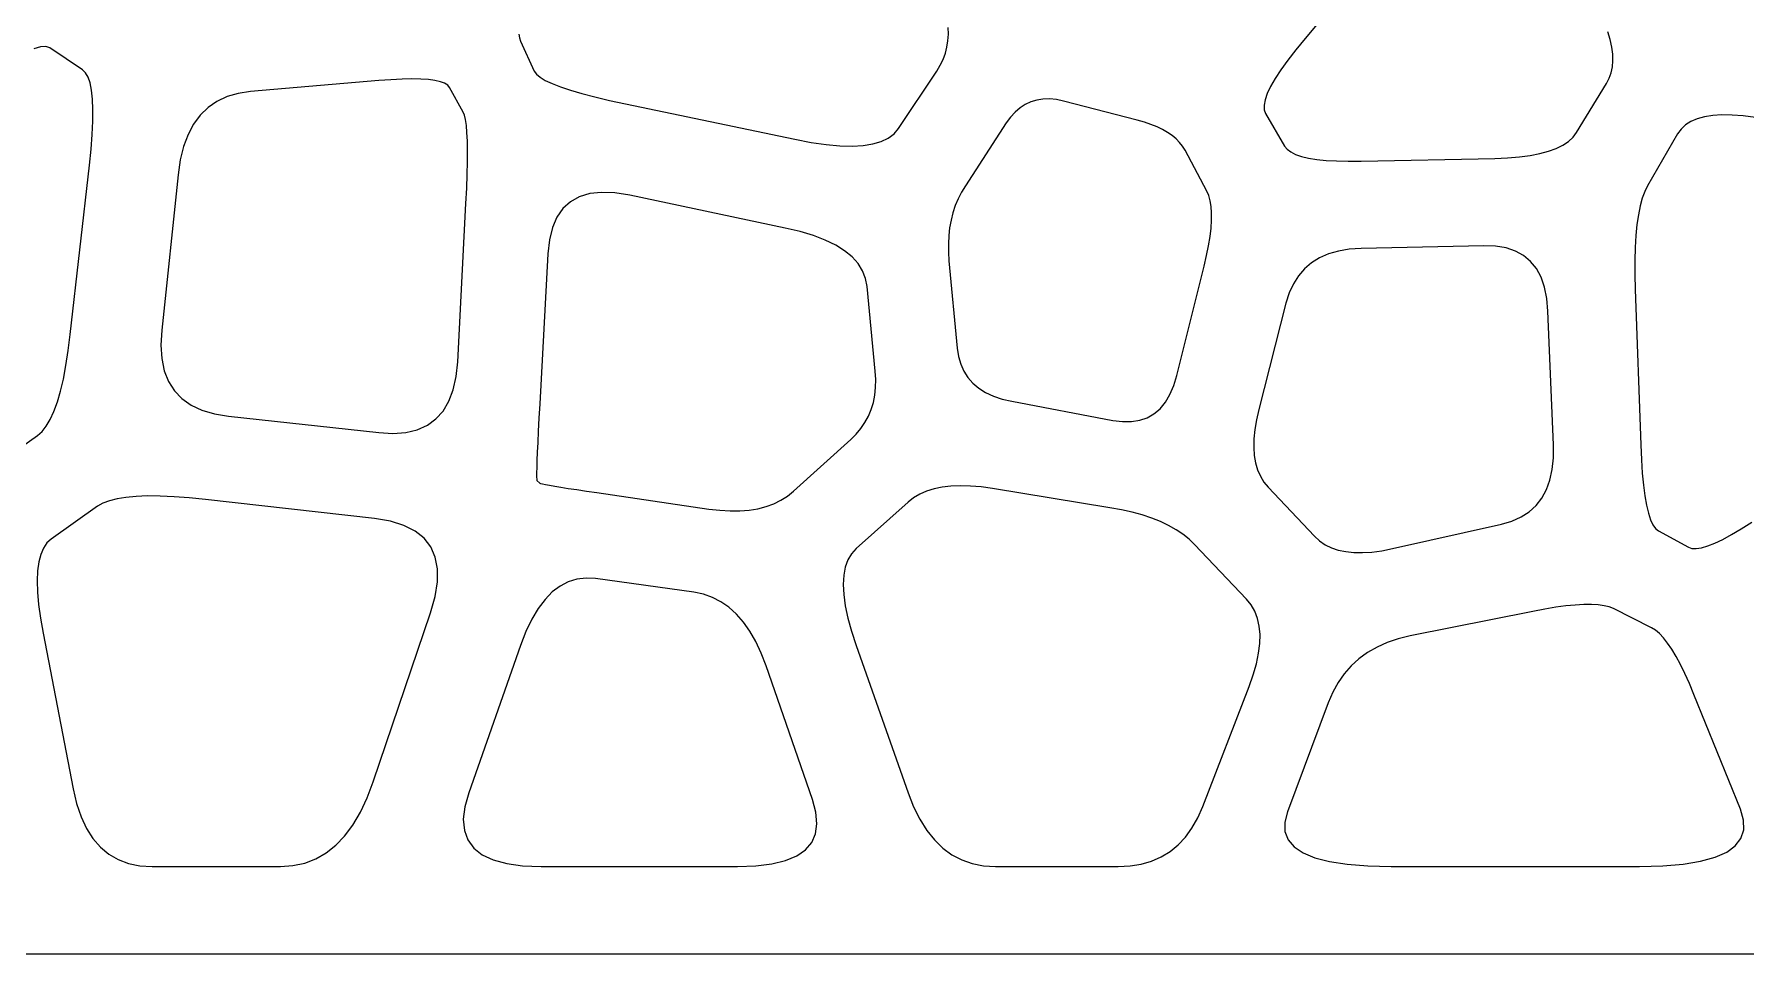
# Model space of a CAD drawing. Header units: millimetres. Extents: x -39 to 1165, y -35 to 718.
# Drawn here: x 555.1 to 868.7, y -35 to 133.5 of the extents above; entities that cross this region are included whole.
import ezdxf

# ---------------------------------------------------------------- set-up
doc = ezdxf.new("R2010")
doc.units = ezdxf.units.MM

msp = doc.modelspace()

# ---------------------------------------------------------------- linework, layer by layer
at = {"color": 7, "linetype": 'Continuous'}
for p, q in [((806, 154.25), (788, 132.75)), ((643.929993, 133.520004), (644.044983, 132.842499)), ((644.044983, 132.842499), (644.25, 132.25)), ((644.25, 132.25), (646.75, 126.75)), ((722.380005, 131.150009), (722.5625, 132.3125)), ((722.5625, 132.3125), (722.630005, 133.5)), ((722.630005, 133.5), (722.58252, 134.712509)), ((788, 132.75), (786.307495, 130.677505)), ((843.914978, 132.514999), (843.48999, 133.940002)), ((844.210022, 131.160004), (843.914978, 132.514999)), ((556.300049, 131.190002), (555.074951, 130.827499)), ((557.275024, 131.247498), (556.300049, 131.190002)), ((558, 131), (557.275024, 131.247498)), ((564, 127), (558, 131)), ((721.142456, 127.8125), (721.669983, 128.900009)), ((721.669983, 128.900009), (722.08252, 130.012497)), ((722.08252, 130.012497), (722.380005, 131.150009)), ((784.830017, 128.76001), (783.567505, 126.997498)), ((786.307495, 130.677505), (784.830017, 128.76001)), ((844.375, 129.875), (844.210022, 131.160004)), ((844.315002, 127.514999), (844.409973, 128.660004)), ((844.409973, 128.660004), (844.375, 129.875)), ((564.55249, 126.465004), (564, 127)), ((565.01001, 125.659996), (564.55249, 126.465004)), ((565.372498, 124.584999), (565.01001, 125.659996)), ((646.75, 126.75), (647.142517, 126.195)), ((647.142517, 126.195), (647.820007, 125.629997)), ((647.820007, 125.629997), (648.782532, 125.055)), ((713.5, 116.25), (720.5, 126.75)), ((720.5, 126.75), (721.142456, 127.8125)), ((783.567505, 126.997498), (782.52002, 125.389999)), ((843.735046, 125.434998), (844.089966, 126.440002)), ((844.089966, 126.440002), (844.315002, 127.514999)), ((565.640015, 123.239998), (565.372498, 124.584999)), ((565.8125, 121.625), (565.640015, 123.239998)), ((592.502502, 122.667503), (590.460022, 122.07)), ((594.75, 123), (592.502502, 122.667503)), ((618.25, 125), (594.75, 123)), ((620.494995, 125.167496), (618.25, 125)), ((622.529968, 125.269997), (620.494995, 125.167496)), ((624.355042, 125.307503), (622.529968, 125.269997)), ((625.970032, 125.279999), (624.355042, 125.307503)), ((627.375, 125.1875), (625.970032, 125.279999)), ((628.570007, 125.029999), (627.375, 125.1875)), ((629.554993, 124.807503), (628.570007, 125.029999)), ((630.330017, 124.519997), (629.554993, 124.807503)), ((630.89502, 124.167496), (630.330017, 124.519997)), ((631.25, 123.75), (630.89502, 124.167496)), ((633.75, 119.25), (631.25, 123.75)), ((648.782532, 125.055), (650.030029, 124.470001)), ((650.030029, 124.470001), (651.5625, 123.875)), ((651.5625, 123.875), (653.380005, 123.270004)), ((653.380005, 123.270004), (655.482483, 122.654999)), ((655.482483, 122.654999), (657.869995, 122.029999)), ((781.070007, 122.639999), (780.66748, 121.497498)), ((781.6875, 123.9375), (781.070007, 122.639999)), ((782.52002, 125.389999), (781.6875, 123.9375)), ((837.75, 115.5), (843.25, 124.5)), ((843.25, 124.5), (843.735046, 125.434998)), ((565.890015, 119.739998), (565.8125, 121.625)), ((565.872498, 117.584999), (565.890015, 119.739998)), ((586.98999, 120.080002), (585.5625, 118.6875)), ((588.622498, 121.207497), (586.98999, 120.080002)), ((590.460022, 122.07), (588.622498, 121.207497)), ((633.97998, 118.677505), (633.75, 119.25)), ((657.869995, 122.029999), (660.54248, 121.394997)), ((660.54248, 121.394997), (663.5, 120.75)), ((663.5, 120.75), (694.5, 114.25)), ((734.869995, 119.25), (734.030029, 118.324997)), ((735.77002, 120.025002), (734.869995, 119.25)), ((736.72998, 120.650002), (735.77002, 120.025002)), ((737.75, 121.125), (736.72998, 120.650002)), ((738.830017, 121.449997), (737.75, 121.125)), ((739.969971, 121.625), (738.830017, 121.449997)), ((741.170044, 121.650002), (739.969971, 121.625)), ((742.429993, 121.525002), (741.170044, 121.650002)), ((743.75, 121.25), (742.429993, 121.525002)), ((757.25, 117.75), (743.75, 121.25)), ((780.66748, 121.497498), (780.480042, 120.510002)), ((780.480042, 120.510002), (780.507507, 119.677505)), ((780.507507, 119.677505), (780.75, 119)), ((565.76001, 115.159996), (565.872498, 117.584999)), ((584.339966, 117.029999), (583.32251, 115.107498)), ((585.5625, 118.6875), (584.339966, 117.029999)), ((634.169983, 117.860001), (633.97998, 118.677505)), ((634.320007, 116.797501), (634.169983, 117.860001)), ((634.429993, 115.489998), (634.320007, 116.797501)), ((712.680054, 115.284996), (713.5, 116.25)), ((733.25, 117.25), (725.75, 105.75)), ((734.030029, 118.324997), (733.25, 117.25)), ((758.55249, 117.379997), (757.25, 117.75)), ((759.76001, 116.970001), (758.55249, 117.379997)), ((760.872498, 116.519997), (759.76001, 116.970001)), ((761.890015, 116.029999), (760.872498, 116.519997)), ((780.75, 119), (784.25, 113)), ((856.887512, 116.134995), (856.25, 115.25)), ((857.700012, 116.889999), (856.887512, 116.134995)), ((858.6875, 117.514999), (857.700012, 116.889999)), ((859.849976, 118.010002), (858.6875, 117.514999)), ((861.1875, 118.375), (859.849976, 118.010002)), ((862.700012, 118.610001), (861.1875, 118.375)), ((864.387512, 118.714996), (862.700012, 118.610001)), ((866.25, 118.690002), (864.387512, 118.714996)), ((868.287476, 118.535004), (866.25, 118.690002)), ((870.5, 118.25), (868.287476, 118.535004)), ((565.55249, 112.465004), (565.76001, 115.159996)), ((582.51001, 112.919998), (581.902527, 110.467499)), ((583.32251, 115.107498), (582.51001, 112.919998)), ((634.5, 113.9375), (634.429993, 115.489998)), ((634.529968, 112.139999), (634.5, 113.9375)), ((694.5, 114.25), (697.47998, 113.685005)), ((697.47998, 113.685005), (700.219971, 113.290001)), ((700.219971, 113.290001), (702.720032, 113.065002)), ((702.720032, 113.065002), (704.980042, 113.009995)), ((704.980042, 113.009995), (707, 113.125)), ((707, 113.125), (708.779968, 113.410004)), ((708.779968, 113.410004), (710.320007, 113.865005)), ((710.320007, 113.865005), (711.619995, 114.489998)), ((711.619995, 114.489998), (712.680054, 115.284996)), ((762.8125, 115.5), (761.890015, 116.029999)), ((763.640015, 114.93), (762.8125, 115.5)), ((764.372498, 114.32), (763.640015, 114.93)), ((765.01001, 113.669998), (764.372498, 114.32)), ((765.55249, 112.980003), (765.01001, 113.669998)), ((766, 112.25), (765.55249, 112.980003)), ((784.25, 113), (784.704956, 112.432495)), ((834.030029, 112.580002), (835.244995, 113.182503)), ((835.244995, 113.182503), (836.27002, 113.869995)), ((836.27002, 113.869995), (837.10498, 114.642502)), ((837.10498, 114.642502), (837.75, 115.5)), ((856.25, 115.25), (850.75, 105.75)), ((565.25, 109.5), (565.55249, 112.465004)), ((581.902527, 110.467499), (581.5, 107.75)), ((634.470032, 107.809998), (634.519958, 110.097504)), ((634.519958, 110.097504), (634.529968, 112.139999)), ((770, 104.75), (766, 112.25)), ((784.704956, 112.432495), (785.369995, 111.93)), ((785.369995, 111.93), (786.244995, 111.4925)), ((786.244995, 111.4925), (787.330017, 111.120003)), ((787.330017, 111.120003), (788.625, 110.8125)), ((788.625, 110.8125), (790.130005, 110.57)), ((790.130005, 110.57), (791.844971, 110.392502)), ((791.844971, 110.392502), (793.77002, 110.279999)), ((793.77002, 110.279999), (795.905029, 110.232498)), ((795.905029, 110.232498), (798.25, 110.25)), ((798.25, 110.25), (822.75, 110.75)), ((822.75, 110.75), (825.10498, 110.842499)), ((825.10498, 110.842499), (827.27002, 111.020004)), ((827.27002, 111.020004), (829.244995, 111.282501)), ((829.244995, 111.282501), (831.030029, 111.629997)), ((831.030029, 111.629997), (832.625, 112.0625)), ((832.625, 112.0625), (834.030029, 112.580002)), ((561.75, 78.5), (565.25, 109.5)), ((581.5, 107.75), (578.5, 79.25)), ((634.380005, 105.277496), (634.470032, 107.809998)), ((634.25, 102.5), (634.380005, 105.277496)), ((655.01001, 103.720001), (653.375, 102.8125)), ((656.914978, 104.292503), (655.01001, 103.720001)), ((659.090027, 104.529999), (656.914978, 104.292503)), ((661.535034, 104.432503), (659.090027, 104.529999)), ((664.25, 104), (661.535034, 104.432503)), ((692.75, 98), (664.25, 104)), ((725.044983, 104.577499), (724.429993, 103.360001)), ((725.75, 105.75), (725.044983, 104.577499)), ((770.35498, 103.9375), (770, 104.75)), ((770.619995, 103), (770.35498, 103.9375)), ((850.232483, 104.705002), (849.780029, 103.470001)), ((850.75, 105.75), (850.232483, 104.705002)), ((632.75, 73.5), (634.25, 102.5)), ((652.01001, 101.57), (650.914978, 99.9925)), ((653.375, 102.8125), (652.01001, 101.57)), ((723.469971, 100.790001), (723.125, 99.4375)), ((723.904968, 102.097504), (723.469971, 100.790001)), ((724.429993, 103.360001), (723.904968, 102.097504)), ((770.794983, 101.9375), (770.619995, 103)), ((770.880005, 100.75), (770.794983, 101.9375)), ((770.875, 99.4375), (770.880005, 100.75)), ((849.070007, 100.43), (848.8125, 98.625)), ((849.392517, 102.044998), (849.070007, 100.43)), ((849.780029, 103.470001), (849.392517, 102.044998)), ((650.090027, 98.080002), (649.535034, 95.832504)), ((650.914978, 99.9925), (650.090027, 98.080002)), ((695.464966, 97.352493), (692.75, 98)), ((697.909973, 96.610001), (695.464966, 97.352493)), ((722.869995, 98.040001), (722.705017, 96.597504)), ((723.125, 99.4375), (722.869995, 98.040001)), ((770.595032, 96.4375), (770.780029, 98)), ((770.780029, 98), (770.875, 99.4375)), ((848.8125, 98.625), (848.619995, 96.629997)), ((649.535034, 95.832504), (649.25, 93.25)), ((700.085022, 95.772499), (697.909973, 96.610001)), ((701.98999, 94.840004), (700.085022, 95.772499)), ((703.625, 93.8125), (701.98999, 94.840004)), ((722.705017, 96.597504), (722.630005, 95.110001)), ((722.630005, 95.110001), (722.64502, 93.577499)), ((769.955017, 92.9375), (770.320007, 94.75)), ((770.320007, 94.75), (770.595032, 96.4375)), ((796.087524, 94.104996), (794.099976, 93.769997)), ((798.25, 94.25), (796.087524, 94.104996)), ((820.75, 94.75), (798.25, 94.25)), ((822.892517, 94.675003), (820.75, 94.75)), ((824.820007, 94.350006), (822.892517, 94.675003)), ((826.532532, 93.774994), (824.820007, 94.350006)), ((848.492493, 94.445), (848.429993, 92.07)), ((848.619995, 96.629997), (848.492493, 94.445)), ((649.25, 93.25), (647.75, 65.75)), ((704.98999, 92.689995), (703.625, 93.8125)), ((706.085022, 91.472496), (704.98999, 92.689995)), ((706.909973, 90.160004), (706.085022, 91.472496)), ((722.64502, 93.577499), (722.75, 92)), ((722.75, 92), (724.25, 76)), ((764.5, 71), (769.5, 91)), ((769.5, 91), (769.955017, 92.9375)), ((789.1875, 91.625), (787.900024, 90.529999)), ((790.650024, 92.529999), (789.1875, 91.625)), ((792.287476, 93.245003), (790.650024, 92.529999)), ((794.099976, 93.769997), (792.287476, 93.245003)), ((828.030029, 92.949997), (826.532532, 93.774994)), ((829.3125, 91.875), (828.030029, 92.949997)), ((830.380005, 90.550003), (829.3125, 91.875)), ((848.429993, 92.07), (848.432495, 89.505005)), ((707.464966, 88.752502), (706.909973, 90.160004)), ((707.75, 87.25), (707.464966, 88.752502)), ((786.787476, 89.245003), (785.849976, 87.769997)), ((787.900024, 90.529999), (786.787476, 89.245003)), ((831.232483, 88.975006), (830.380005, 90.550003)), ((831.869995, 87.149994), (831.232483, 88.975006)), ((848.432495, 89.505005), (848.5, 86.75)), ((709.25, 71.75), (707.75, 87.25)), ((785.087524, 86.104996), (784.5, 84.25)), ((785.849976, 87.769997), (785.087524, 86.104996)), ((832.29248, 85.074997), (831.869995, 87.149994)), ((832.5, 82.75), (832.29248, 85.074997)), ((848.5, 86.75), (849.5, 58.25)), ((784.5, 84.25), (779.5, 64.75)), ((833.5, 58.25), (832.5, 82.75)), ((561.375, 75.524994), (561.75, 78.5)), ((578.5, 79.25), (578.352478, 76.527496)), ((560.950012, 72.800003), (561.375, 75.524994)), ((578.352478, 76.527496), (578.51001, 74.059998)), ((724.25, 76), (724.484985, 74.462494)), ((560.474976, 70.324997), (560.950012, 72.800003)), ((578.51001, 74.059998), (578.972473, 71.847496)), ((632.469971, 70.760002), (632.75, 73.5)), ((724.484985, 74.462494), (724.890015, 73.050003)), ((724.890015, 73.050003), (725.464966, 71.762497)), ((559.950012, 68.099998), (560.474976, 70.324997)), ((578.972473, 71.847496), (579.73999, 69.889999)), ((579.73999, 69.889999), (580.8125, 68.1875)), ((631.929993, 68.339996), (632.469971, 70.760002)), ((709.340027, 70.229996), (709.25, 71.75)), ((709.309998, 68.769997), (709.340027, 70.229996)), ((725.464966, 71.762497), (726.210022, 70.600006)), ((726.210022, 70.600006), (727.125, 69.5625)), ((727.125, 69.5625), (728.210022, 68.649994)), ((763.22998, 67.470001), (763.932495, 69.1175)), ((763.932495, 69.1175), (764.5, 71)), ((558.75, 64.400002), (559.375, 66.125)), ((559.375, 66.125), (559.950012, 68.099998)), ((580.8125, 68.1875), (582.190002, 66.739998)), ((582.190002, 66.739998), (583.872498, 65.547501)), ((630.070007, 64.459999), (631.130005, 66.239998)), ((631.130005, 66.239998), (631.929993, 68.339996)), ((708.5, 64.75), (708.890015, 66.029999)), ((708.890015, 66.029999), (709.159973, 67.370003)), ((709.159973, 67.370003), (709.309998, 68.769997)), ((728.210022, 68.649994), (729.464966, 67.862503)), ((729.464966, 67.862503), (730.890015, 67.199997)), ((730.890015, 67.199997), (732.484985, 66.662506)), ((732.484985, 66.662506), (734.25, 66.25)), ((734.25, 66.25), (752.75, 62.75)), ((761.419983, 64.879997), (762.392517, 66.057503)), ((762.392517, 66.057503), (763.22998, 67.470001)), ((557.349976, 61.699997), (558.075012, 62.925003)), ((558.075012, 62.925003), (558.75, 64.400002)), ((583.872498, 65.547501), (585.859985, 64.610001)), ((585.859985, 64.610001), (588.152527, 63.927502)), ((588.152527, 63.927502), (590.75, 63.5)), ((590.75, 63.5), (618.25, 60.5)), ((627.169983, 61.860001), (628.75, 63)), ((628.75, 63), (630.070007, 64.459999)), ((647.609985, 63.134998), (647.48999, 60.790001)), ((647.75, 65.75), (647.609985, 63.134998)), ((707.359985, 62.369999), (707.98999, 63.529999)), ((707.98999, 63.529999), (708.5, 64.75)), ((752.75, 62.75), (754.532471, 62.517502)), ((756.179993, 62.52), (757.692505, 62.7575)), ((757.692505, 62.7575), (759.070007, 63.23)), ((759.070007, 63.23), (760.3125, 63.9375)), ((760.3125, 63.9375), (761.419983, 64.879997)), ((779.067505, 62.852501), (778.77002, 61.059998)), ((779.5, 64.75), (779.067505, 62.852501)), ((547.25, 54), (555.75, 60)), ((555.75, 60), (556.575012, 60.724998)), ((556.575012, 60.724998), (557.349976, 61.699997)), ((618.25, 60.5), (620.869995, 60.360001)), ((620.869995, 60.360001), (623.22998, 60.540001)), ((623.22998, 60.540001), (625.330017, 61.040001)), ((625.330017, 61.040001), (627.169983, 61.860001)), ((647.48999, 60.790001), (647.390015, 58.715)), ((704.75, 59.25), (705.73999, 60.23)), ((705.73999, 60.23), (706.609985, 61.27)), ((706.609985, 61.27), (707.359985, 62.369999)), ((754.532471, 62.517502), (756.179993, 62.52)), ((778.77002, 61.059998), (778.607483, 59.372501)), ((647.309998, 56.91), (647.25, 55.375)), ((647.390015, 58.715), (647.309998, 56.91)), ((694.25, 49.75), (704.75, 59.25)), ((778.607483, 59.372501), (778.580017, 57.790001)), ((778.580017, 57.790001), (778.6875, 56.3125)), ((833.494995, 55.900002), (833.5, 58.25)), ((849.5, 58.25), (849.622498, 55.5275)), ((647.210022, 54.110001), (647.190002, 53.115002)), ((647.25, 55.375), (647.210022, 54.110001)), ((778.6875, 56.3125), (778.929993, 54.939999)), ((778.929993, 54.939999), (779.307495, 53.672501)), ((779.307495, 53.672501), (779.820007, 52.510002)), ((832.855042, 51.799999), (833.279968, 53.75)), ((833.279968, 53.75), (833.494995, 55.900002)), ((849.622498, 55.5275), (849.789978, 53.060001)), ((647.190002, 53.115002), (647.190002, 52.389999)), ((647.190002, 52.389999), (647.209961, 51.935001)), ((647.209961, 51.935001), (647.25, 51.75)), ((647.25, 51.75), (647.75, 51.25)), ((647.75, 51.25), (647.900024, 51.1875)), ((647.900024, 51.1875), (648.25, 51.100002)), ((648.25, 51.100002), (648.799988, 50.987499)), ((648.799988, 50.987499), (649.549988, 50.850002)), ((649.549988, 50.850002), (650.5, 50.6875)), ((650.5, 50.6875), (651.650024, 50.5)), ((651.650024, 50.5), (653, 50.287502)), ((653, 50.287502), (654.549988, 50.049999)), ((720.01001, 50.189999), (718.640015, 49.760002)), ((721.5, 50.5), (720.01001, 50.189999)), ((723.109985, 50.689999), (721.5, 50.5)), ((724.840027, 50.760002), (723.109985, 50.689999)), ((726.690002, 50.709999), (724.840027, 50.760002)), ((728.659973, 50.540001), (726.690002, 50.709999)), ((730.75, 50.25), (728.659973, 50.540001)), ((752.25, 46.75), (730.75, 50.25)), ((779.820007, 52.510002), (780.467529, 51.452499)), ((780.467529, 51.452499), (781.25, 50.5)), ((781.25, 50.5), (789.75, 41.5)), ((832.220032, 50.049999), (832.855042, 51.799999)), ((849.789978, 53.060001), (850.002502, 50.8475)), ((850.002502, 50.8475), (850.26001, 48.889999)), ((567.712463, 47.552498), (566.75, 47)), ((568.899963, 48.009998), (567.712463, 47.552498)), ((570.3125, 48.372501), (568.899963, 48.009998)), ((571.950012, 48.639999), (570.3125, 48.372501)), ((573.8125, 48.8125), (571.950012, 48.639999)), ((575.899963, 48.889999), (573.8125, 48.8125)), ((578.212463, 48.872501), (575.899963, 48.889999)), ((580.75, 48.759998), (578.212463, 48.872501)), ((583.512512, 48.552498), (580.75, 48.759998)), ((586.5, 48.25), (583.512512, 48.552498)), ((617.5, 44.75), (586.5, 48.25)), ((654.549988, 50.049999), (656.299988, 49.787502)), ((656.299988, 49.787502), (658.25, 49.5)), ((658.25, 49.5), (678.75, 46.5)), ((689.25, 46.949997), (690.649963, 47.462502)), ((690.649963, 47.462502), (691.950012, 48.099998)), ((691.950012, 48.099998), (693.149963, 48.862503)), ((693.149963, 48.862503), (694.25, 49.75)), ((715.25, 47.75), (705.75, 39.25)), ((716.26001, 48.540001), (715.25, 47.75)), ((717.390015, 49.209999), (716.26001, 48.540001)), ((718.640015, 49.760002), (717.390015, 49.209999)), ((829.054993, 46), (830.320007, 47.150002)), ((830.320007, 47.150002), (831.375, 48.5)), ((831.375, 48.5), (832.220032, 50.049999)), ((850.26001, 48.889999), (850.5625, 47.1875)), ((850.5625, 47.1875), (850.910034, 45.739998)), ((566.75, 47), (558.25, 41)), ((620.392456, 44.262501), (617.5, 44.75)), ((622.869995, 43.5), (620.392456, 44.262501)), ((678.75, 46.5), (680.75, 46.262497)), ((680.75, 46.262497), (682.649963, 46.150002)), ((682.649963, 46.150002), (684.450012, 46.162498)), ((684.450012, 46.162498), (686.149963, 46.300003)), ((686.149963, 46.300003), (687.75, 46.5625)), ((687.75, 46.5625), (689.25, 46.949997)), ((754.340027, 46.3675), (752.25, 46.75)), ((756.309998, 45.920002), (754.340027, 46.3675)), ((758.159973, 45.407497), (756.309998, 45.920002)), ((759.890015, 44.829998), (758.159973, 45.407497)), ((761.5, 44.1875), (759.890015, 44.829998)), ((762.98999, 43.48), (761.5, 44.1875)), ((824, 43.75), (825.89502, 44.299999)), ((825.89502, 44.299999), (827.580017, 45.049999)), ((827.580017, 45.049999), (829.054993, 46)), ((850.910034, 45.739998), (851.30249, 44.547501)), ((851.30249, 44.547501), (851.73999, 43.610001)), ((867.929993, 42.860001), (869.882507, 44.09)), ((558.25, 41), (557.470032, 40.287502)), ((624.932495, 42.462498), (622.869995, 43.5)), ((626.580017, 41.150002), (624.932495, 42.462498)), ((627.8125, 39.5625), (626.580017, 41.150002)), ((764.359985, 42.7075), (762.98999, 43.48)), ((765.609985, 41.869999), (764.359985, 42.7075)), ((766.73999, 40.967499), (765.609985, 41.869999)), ((767.75, 40), (766.73999, 40.967499)), ((789.75, 41.5), (790.657471, 40.6675)), ((804, 39.25), (824, 43.75)), ((851.73999, 43.610001), (852.222473, 42.927502)), ((852.222473, 42.927502), (852.75, 42.5)), ((852.75, 42.5), (858.25, 39.5)), ((863.0625, 40.25), (864.52002, 40.939999)), ((864.52002, 40.939999), (866.142517, 41.810001)), ((866.142517, 41.810001), (867.929993, 42.860001)), ((556.329956, 38.1875), (555.969971, 36.799999)), ((556.830017, 39.350002), (556.329956, 38.1875)), ((557.470032, 40.287502), (556.830017, 39.350002)), ((628.630005, 37.700001), (627.8125, 39.5625)), ((629.032471, 35.5625), (628.630005, 37.700001)), ((704.89502, 38.307503), (704.22998, 37.18)), ((705.75, 39.25), (704.89502, 38.307503)), ((777.25, 30), (767.75, 40)), ((790.657471, 40.6675), (791.679993, 39.969997)), ((791.679993, 39.969997), (792.817505, 39.407501)), ((792.817505, 39.407501), (794.070007, 38.98)), ((794.070007, 38.98), (795.4375, 38.6875)), ((795.4375, 38.6875), (796.919983, 38.529999)), ((796.919983, 38.529999), (798.517517, 38.5075)), ((798.517517, 38.5075), (800.22998, 38.619999)), ((800.22998, 38.619999), (802.057495, 38.8675)), ((802.057495, 38.8675), (804, 39.25)), ((858.25, 39.5), (858.882507, 39.289997)), ((858.882507, 39.289997), (859.679993, 39.260002)), ((859.679993, 39.260002), (860.642517, 39.41)), ((860.642517, 39.41), (861.77002, 39.740002)), ((861.77002, 39.740002), (863.0625, 40.25)), ((555.75, 35.1875), (555.670044, 33.349998)), ((555.969971, 36.799999), (555.75, 35.1875)), ((629.02002, 33.150002), (629.032471, 35.5625)), ((703.755005, 35.8675), (703.469971, 34.369999)), ((704.22998, 37.18), (703.755005, 35.8675)), ((555.670044, 33.349998), (555.72998, 31.287502)), ((628.592529, 30.4625), (629.02002, 33.150002)), ((651.47998, 32.389999), (650.0625, 31.3125)), ((652.982483, 33.172501), (651.47998, 32.389999)), ((654.570007, 33.66), (652.982483, 33.172501)), ((656.242493, 33.852501), (654.570007, 33.66)), ((658, 33.75), (656.242493, 33.852501)), ((676, 31.25), (658, 33.75)), ((703.469971, 34.369999), (703.375, 32.6875)), ((703.375, 32.6875), (703.469971, 30.82)), ((555.72998, 31.287502), (555.929993, 28.999998)), ((555.929993, 28.999998), (556.269958, 26.487499)), ((627.75, 27.5), (628.592529, 30.4625)), ((647.482483, 28.272499), (646.320007, 26.310001)), ((648.72998, 29.939999), (647.482483, 28.272499)), ((650.0625, 31.3125), (648.72998, 29.939999)), ((677.752502, 30.889999), (676, 31.25)), ((679.409973, 30.309999), (677.752502, 30.889999)), ((680.972534, 29.51), (679.409973, 30.309999)), ((682.440002, 28.49), (680.972534, 29.51)), ((683.8125, 27.25), (682.440002, 28.49)), ((703.469971, 30.82), (703.755005, 28.7675)), ((703.755005, 28.7675), (704.22998, 26.529999)), ((778.109985, 28.940001), (777.25, 30)), ((778.790039, 27.76), (778.109985, 28.940001)), ((833.940002, 28.49), (831.922485, 28.16)), ((835.80249, 28.74), (833.940002, 28.49)), ((837.51001, 28.91), (835.80249, 28.74)), ((839.0625, 29), (837.51001, 28.91)), ((840.459961, 29.01), (839.0625, 29)), ((841.702515, 28.940001), (840.459961, 29.01)), ((842.789978, 28.790001), (841.702515, 28.940001)), ((843.722534, 28.559999), (842.789978, 28.790001)), ((844.5, 28.25), (843.722534, 28.559999)), ((851.5, 24.75), (844.5, 28.25)), ((556.269958, 26.487499), (556.75, 23.75)), ((617.25, -3.5), (627.75, 27.5)), ((646.320007, 26.310001), (645.242493, 24.052502)), ((685.090027, 25.789999), (683.8125, 27.25)), ((686.272461, 24.110001), (685.090027, 25.789999)), ((704.22998, 26.529999), (704.89502, 24.107502)), ((779.289978, 26.459999), (778.790039, 27.76)), ((779.609985, 25.040001), (779.289978, 26.459999)), ((829.75, 27.75), (807.25, 23.25)), ((831.922485, 28.16), (829.75, 27.75)), ((556.75, 23.75), (562.25, -4.75)), ((645.242493, 24.052502), (644.25, 21.5)), ((687.360046, 22.210001), (686.272461, 24.110001)), ((688.352539, 20.09), (687.360046, 22.210001)), ((704.89502, 24.107502), (705.75, 21.5)), ((779.75, 23.5), (779.609985, 25.040001)), ((779.710022, 21.84), (779.75, 23.5)), ((803.049988, 22.039999), (801.174988, 21.202501)), ((805.075012, 22.7225), (803.049988, 22.039999)), ((807.25, 23.25), (805.075012, 22.7225)), ((852.207458, 24.3125), (851.5, 24.75)), ((852.929993, 23.700001), (852.207458, 24.3125)), ((853.66748, 22.9125), (852.929993, 23.700001)), ((854.420044, 21.949999), (853.66748, 22.9125)), ((644.25, 21.5), (634.75, -5.5)), ((689.25, 17.75), (688.352539, 20.09)), ((705.75, 21.5), (715.25, -5.5)), ((779.089966, 18.16), (779.490051, 20.059999)), ((779.490051, 20.059999), (779.710022, 21.84)), ((797.875, 19.0625), (796.450012, 17.76)), ((799.450012, 20.210001), (797.875, 19.0625)), ((801.174988, 21.202501), (799.450012, 20.210001)), ((855.1875, 20.8125), (854.420044, 21.949999)), ((855.969971, 19.5), (855.1875, 20.8125)), ((856.767456, 18.012501), (855.969971, 19.5)), ((697.75, -6.75), (689.25, 17.75)), ((777.75, 14), (778.51001, 16.139999)), ((778.51001, 16.139999), (779.089966, 18.16)), ((795.174988, 16.3025), (794.049988, 14.690001)), ((796.450012, 17.76), (795.174988, 16.3025)), ((857.580017, 16.35), (856.767456, 18.012501)), ((858.407532, 14.5125), (857.580017, 16.35)), ((769.25, -8), (777.75, 14)), ((793.075012, 12.922501), (792.25, 11)), ((794.049988, 14.690001), (793.075012, 12.922501)), ((859.25, 12.5), (858.407532, 14.5125)), ((792.25, 11), (784.75, -9)), ((867.75, -8.5), (859.25, 12.5)), ((562.25, -4.75), (562.890015, -7.4575)), ((616.13501, -6.445001), (617.25, -3.5)), ((634.75, -5.5), (634.027527, -8.065)), ((715.25, -5.5), (716.264954, -8.065)), ((562.890015, -7.4575), (563.709961, -9.88)), ((613.515015, -11.405001), (614.890015, -9.079999)), ((614.890015, -9.079999), (616.13501, -6.445001)), ((634.027527, -8.065), (633.76001, -10.36)), ((698.377502, -9.0775), (697.75, -6.75)), ((698.559998, -11.16), (698.377502, -9.0775)), ((716.264954, -8.065), (717.410034, -10.36)), ((768.330017, -10.09), (769.25, -8)), ((784.75, -9), (784.265015, -10.9)), ((868.329956, -10.495001), (867.75, -8.5)), ((563.709961, -9.88), (564.710022, -12.0175)), ((564.710022, -12.0175), (565.890015, -13.870001)), ((612.01001, -13.42), (613.515015, -11.405001)), ((633.76001, -10.36), (633.94751, -12.385)), ((633.94751, -12.385), (634.589966, -14.139999)), ((698.297485, -12.9975), (698.559998, -11.16)), ((717.410034, -10.36), (718.684998, -12.385)), ((718.684998, -12.385), (720.090027, -14.139999)), ((766.070007, -13.610001), (767.27002, -11.959999)), ((767.27002, -11.959999), (768.330017, -10.09)), ((784.265015, -10.9), (784.309998, -12.6)), ((867.869995, -13.855), (868.369995, -12.279999)), ((868.369995, -12.279999), (868.329956, -10.495001)), ((565.890015, -13.870001), (567.25, -15.4375)), ((567.25, -15.4375), (568.789978, -16.720001)), ((608.609985, -16.52), (610.375, -15.125)), ((610.375, -15.125), (612.01001, -13.42)), ((634.589966, -14.139999), (635.6875, -15.625)), ((635.6875, -15.625), (637.23999, -16.84)), ((696.4375, -15.9375), (697.590027, -14.59)), ((697.590027, -14.59), (698.297485, -12.9975)), ((720.090027, -14.139999), (721.625, -15.625)), ((721.625, -15.625), (723.289978, -16.84)), ((763.25, -16.25), (764.72998, -15.04)), ((764.72998, -15.04), (766.070007, -13.610001)), ((784.309998, -12.6), (784.88501, -14.1)), ((784.88501, -14.1), (785.98999, -15.4)), ((785.98999, -15.4), (787.625, -16.5)), ((865.25, -16.375), (866.830017, -15.219999)), ((866.830017, -15.219999), (867.869995, -13.855)), ((568.789978, -16.720001), (570.51001, -17.717499)), ((570.51001, -17.717499), (572.410034, -18.43)), ((572.410034, -18.43), (574.48999, -18.8575)), ((602.534973, -18.844999), (604.690002, -18.379999)), ((604.690002, -18.379999), (606.715027, -17.605)), ((606.715027, -17.605), (608.609985, -16.52)), ((637.23999, -16.84), (639.247498, -17.785)), ((639.247498, -17.785), (641.710022, -18.459999)), ((641.710022, -18.459999), (644.627502, -18.865)), ((687.377502, -18.877501), (690.309998, -18.51)), ((690.309998, -18.51), (692.797485, -17.897499)), ((692.797485, -17.897499), (694.840027, -17.040001)), ((694.840027, -17.040001), (696.4375, -15.9375)), ((723.289978, -16.84), (725.085022, -17.785)), ((725.085022, -17.785), (727.01001, -18.459999)), ((727.01001, -18.459999), (729.065002, -18.865)), ((755.929993, -18.889999), (757.969971, -18.559999)), ((757.969971, -18.559999), (759.869995, -18.01)), ((759.869995, -18.01), (761.630005, -17.24)), ((761.630005, -17.24), (763.25, -16.25)), ((787.625, -16.5), (789.790039, -17.4)), ((789.790039, -17.4), (792.484985, -18.1)), ((792.484985, -18.1), (795.710022, -18.6)), ((795.710022, -18.6), (799.464966, -18.9)), ((853.530029, -18.895), (857.27002, -18.58)), ((857.27002, -18.58), (860.469971, -18.055)), ((860.469971, -18.055), (863.130005, -17.32)), ((863.130005, -17.32), (865.25, -16.375)), ((574.48999, -18.8575), (576.75, -19)), ((576.75, -19), (600.25, -19)), ((600.25, -19), (602.534973, -18.844999)), ((644.627502, -18.865), (648, -19)), ((648, -19), (684, -19)), ((684, -19), (687.377502, -18.877501)), ((729.065002, -18.865), (731.25, -19)), ((731.25, -19), (753.75, -19)), ((753.75, -19), (755.929993, -18.889999)), ((799.464966, -18.9), (803.75, -19)), ((803.75, -19), (849.25, -19)), ((849.25, -19), (853.530029, -18.895)), ((-39, -35), (1165, -35))]:
    msp.add_line(p, q, dxfattribs=at)

doc.saveas('drawing.dxf')
